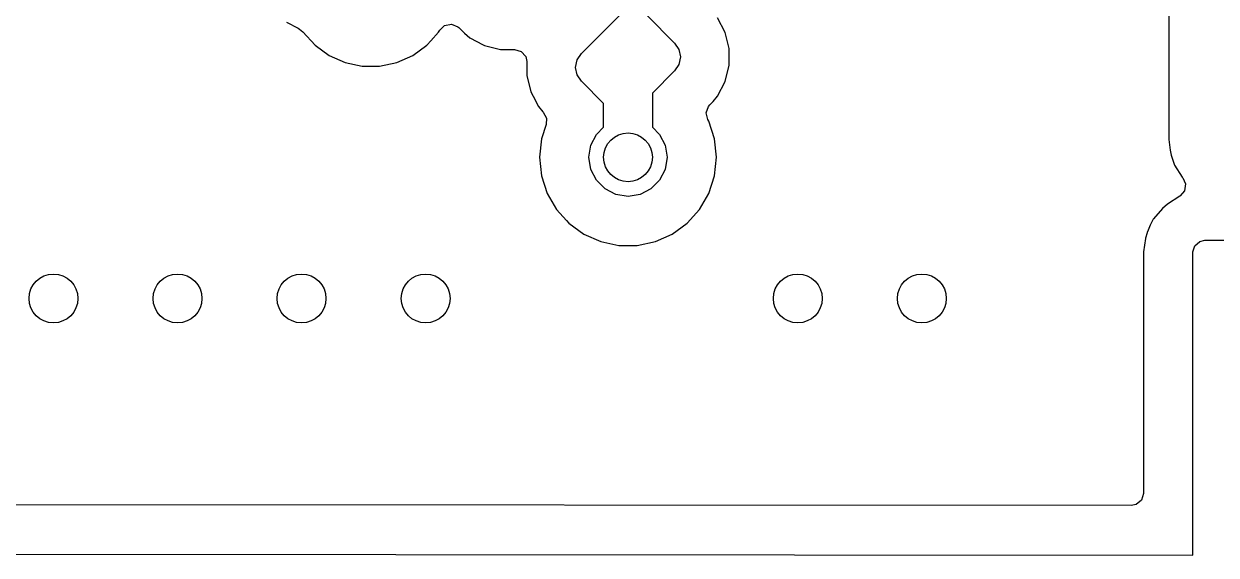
# Model space of a CAD drawing. Extents: x 70 to 224, y -154 to -54.
# Drawn here: x 168.05 to 180.26, y -112.07 to -106.64 of the extents above; entities that cross this region are included whole.
import ezdxf

# ---------------------------------------------------------------- set-up
doc = ezdxf.new("R2010")
doc.units = 0
doc.layers.add('BLACK', color=7, linetype='CONTINUOUS')

msp = doc.modelspace()

# ---------------------------------------------------------------- linework, layer by layer
at = {"layer": 'BLACK', "linetype": 'CONTINUOUS'}
for p, q in [((179.7745, -104.006498), (179.7745, -107.826)), ((170.73982, -106.625123), (170.858481, -106.687402)), ((172.309193, -106.7063), (172.35976, -106.658085)), ((172.35976, -106.658085), (172.428367, -106.644861)), ((172.428367, -106.644861), (172.493232, -106.670829)), ((172.493232, -106.670829), (172.504262, -106.680619)), ((173.759371, -106.945071), (174.14828, -106.556162)), ((174.431122, -106.556162), (174.713965, -106.839005)), ((175.232334, -106.730201), (175.153278, -106.579574)), ((170.858481, -106.687402), (170.873888, -106.695488)), ((170.873888, -106.695488), (170.907195, -106.724274)), ((170.907195, -106.724274), (170.908793, -106.722836)), ((170.908793, -106.722836), (171.032764, -106.860521)), ((172.21837, -106.814836), (172.296859, -106.727665)), ((172.296859, -106.727665), (172.309193, -106.7063)), ((172.504262, -106.680619), (172.561614, -106.737971)), ((172.561614, -106.737971), (172.616057, -106.783343)), ((172.616057, -106.783343), (172.752461, -106.854934)), ((175.273044, -106.89537), (175.232334, -106.730201)), ((171.032764, -106.860521), (171.032767, -106.860523)), ((171.032767, -106.860523), (171.03277, -106.860526)), ((171.03277, -106.860526), (171.177407, -106.965612)), ((172.032593, -106.965612), (172.17723, -106.860526)), ((172.17723, -106.860526), (172.180138, -106.857297)), ((172.180138, -106.857297), (172.21837, -106.814836)), ((172.752461, -106.854934), (172.766684, -106.862399)), ((172.766684, -106.862399), (172.931853, -106.903109)), ((172.931853, -106.903109), (173.076292, -106.903109)), ((173.076292, -106.903109), (173.143331, -106.922794)), ((174.713965, -106.839005), (174.75732, -106.903889)), ((174.75732, -106.903889), (174.772543, -106.980426)), ((175.273044, -107.065482), (175.273044, -106.89537)), ((171.177407, -106.965612), (171.340733, -107.038329)), ((171.340733, -107.038329), (171.515609, -107.0755)), ((171.694391, -107.0755), (171.869267, -107.038329)), ((171.869267, -107.038329), (172.032593, -106.965612)), ((173.143331, -106.922794), (173.189086, -106.975598)), ((173.189086, -106.975598), (173.200292, -107.027109)), ((173.200292, -107.027109), (173.200292, -107.171547)), ((173.700793, -107.086492), (173.716016, -107.009955)), ((173.716016, -107.009955), (173.759371, -106.945071)), ((174.772543, -106.980426), (174.75732, -107.056963)), ((171.515609, -107.0755), (171.51561, -107.0755)), ((171.51561, -107.0755), (171.694389, -107.0755)), ((171.694389, -107.0755), (171.694391, -107.0755)), ((173.716016, -107.163029), (173.700793, -107.086492)), ((173.759371, -107.227913), (173.716016, -107.163029)), ((174.713965, -107.121847), (174.486668, -107.349144)), ((174.75732, -107.056963), (174.713965, -107.121847)), ((175.232334, -107.230651), (175.273044, -107.065482)), ((173.200292, -107.171547), (173.241001, -107.336716)), ((173.986668, -107.45521), (173.759371, -107.227913)), ((175.153278, -107.381278), (175.232334, -107.230651)), ((173.241001, -107.336716), (173.264392, -107.381282)), ((173.264392, -107.381282), (173.320058, -107.487344)), ((174.486668, -107.349144), (174.486668, -107.697947)), ((175.107918, -107.435707), (175.153275, -107.381282)), ((175.153275, -107.38128), (175.153278, -107.381278)), ((175.153275, -107.381282), (175.153275, -107.38128)), ((173.320058, -107.487344), (173.36543, -107.541787)), ((173.986668, -107.697947), (173.986668, -107.45521)), ((175.036895, -107.552335), (175.059747, -107.486308)), ((175.059747, -107.486308), (175.073075, -107.470552)), ((175.073075, -107.470552), (175.107896, -107.435731)), ((175.107896, -107.43573), (175.107906, -107.435721)), ((175.107896, -107.435731), (175.107896, -107.43573)), ((175.107906, -107.435721), (175.107918, -107.435707)), ((173.36543, -107.541787), (173.36544, -107.541797)), ((173.36544, -107.541797), (173.368641, -107.544998)), ((173.368641, -107.544998), (173.402126, -107.606321)), ((173.402126, -107.606321), (173.398891, -107.670996)), ((175.053369, -107.620235), (175.036895, -107.552335)), ((175.063847, -107.638384), (175.053369, -107.620235)), ((175.122342, -107.818412), (175.063847, -107.638384)), ((173.398891, -107.670996), (173.350995, -107.818407)), ((173.856245, -107.883061), (173.913061, -107.771554)), ((173.913061, -107.771554), (173.986668, -107.697947)), ((174.486668, -107.697947), (174.560275, -107.771554)), ((174.560275, -107.771554), (174.617091, -107.883061)), ((173.350994, -107.818412), (173.331208, -108.006668)), ((173.350995, -107.818408), (173.350994, -107.818412)), ((173.350995, -107.818407), (173.350995, -107.818408)), ((173.836668, -108.006668), (173.856245, -107.883061)), ((174.617091, -107.883061), (174.636668, -108.006668)), ((175.142128, -108.006668), (175.122342, -107.818412)), ((179.7745, -107.826), (179.774501, -107.826009)), ((179.774501, -107.826009), (179.786052, -107.93345)), ((173.331208, -108.006668), (173.350994, -108.194924)), ((173.856245, -108.130275), (173.836668, -108.006668)), ((174.636668, -108.006668), (174.617091, -108.130275)), ((175.122342, -108.194924), (175.142128, -108.006668)), ((179.786052, -107.93345), (179.786054, -107.933462)), ((179.786054, -107.933462), (179.79726, -107.984972)), ((179.79726, -107.984972), (179.831383, -108.087497)), ((173.913061, -108.241782), (173.856245, -108.130275)), ((174.617091, -108.130275), (174.560275, -108.241782)), ((179.831383, -108.087497), (179.831386, -108.087503)), ((179.831386, -108.087503), (179.909171, -108.208537)), ((173.350994, -108.194924), (173.350995, -108.194927)), ((173.350995, -108.194927), (173.409486, -108.374945)), ((174.001554, -108.330275), (173.913061, -108.241782)), ((174.560275, -108.241782), (174.471782, -108.330275)), ((175.063847, -108.374952), (175.122342, -108.194924)), ((179.909171, -108.208537), (179.909173, -108.208541)), ((179.909173, -108.208541), (179.915401, -108.215728)), ((179.915401, -108.215728), (179.944426, -108.279284)), ((173.409486, -108.374945), (173.409489, -108.374952)), ((173.409489, -108.374952), (173.504135, -108.538884)), ((174.113061, -108.387091), (174.001554, -108.330275)), ((174.471782, -108.330275), (174.360275, -108.387091)), ((174.969201, -108.538884), (175.063847, -108.374952)), ((179.934482, -108.348443), (179.888727, -108.401247)), ((179.944426, -108.279284), (179.934482, -108.348443)), ((174.236668, -108.406668), (174.113061, -108.387091)), ((174.360275, -108.387091), (174.236668, -108.406668)), ((179.759498, -108.484023), (179.706689, -108.529783)), ((179.759502, -108.484021), (179.759498, -108.484023)), ((179.885498, -108.403047), (179.759502, -108.484021)), ((179.888727, -108.401247), (179.885498, -108.403047)), ((173.504135, -108.538884), (173.606584, -108.652665)), ((174.842539, -108.679556), (174.969201, -108.538884)), ((179.706689, -108.529783), (179.615372, -108.635166)), ((173.606584, -108.652665), (173.630797, -108.679556)), ((173.630797, -108.679556), (173.783933, -108.790816)), ((174.689398, -108.790819), (174.842539, -108.679556)), ((179.5836, -108.701735), (179.553605, -108.76741)), ((179.612468, -108.638522), (179.5836, -108.701733)), ((179.5836, -108.701733), (179.5836, -108.701735)), ((179.612474, -108.638511), (179.612468, -108.638522)), ((179.613217, -108.63748), (179.612474, -108.638511)), ((179.615372, -108.635166), (179.613217, -108.63748)), ((173.783933, -108.790816), (173.783938, -108.790819)), ((173.783938, -108.790819), (173.95686, -108.86781)), ((173.95686, -108.86781), (173.956865, -108.867812)), ((173.956865, -108.867812), (174.142022, -108.907168)), ((174.331314, -108.907168), (174.516471, -108.867812)), ((174.516471, -108.867812), (174.689398, -108.790819)), ((179.533016, -108.836434), (179.513276, -108.973735)), ((179.533017, -108.83643), (179.533016, -108.836434)), ((179.533018, -108.83642), (179.533017, -108.836427)), ((179.533017, -108.836427), (179.533017, -108.83643)), ((179.534217, -108.832339), (179.533018, -108.83642)), ((179.534219, -108.832332), (179.534217, -108.832339)), ((179.549797, -108.779283), (179.534219, -108.832332)), ((179.549801, -108.77927), (179.549797, -108.779283)), ((179.551763, -108.772586), (179.549801, -108.77927)), ((179.552547, -108.76962), (179.551763, -108.772586)), ((179.553605, -108.76741), (179.552547, -108.76962)), ((180.037725, -108.911811), (180.090529, -108.866056)), ((180.090529, -108.866056), (180.141526, -108.85495)), ((180.141526, -108.85495), (180.141985, -108.85485)), ((180.141985, -108.85485), (180.747209, -108.854606)), ((174.142022, -108.907168), (174.142023, -108.907168)), ((174.142023, -108.907168), (174.331312, -108.907168)), ((174.331312, -108.907168), (174.331314, -108.907168)), ((179.513276, -108.973735), (179.51254, -108.978851)), ((179.51254, -108.978851), (179.51254, -111.444932)), ((180.01804, -108.97885), (180.01995, -108.972341)), ((180.01804, -112.0749), (180.01804, -108.97885)), ((180.01995, -108.972341), (180.019951, -108.972339)), ((180.019951, -108.972339), (180.037725, -108.911811)), ((179.440051, -111.557726), (179.388448, -111.568932)), ((179.492855, -111.511971), (179.440051, -111.557726)), ((179.51254, -111.444932), (179.492855, -111.511971)), ((179.388448, -111.568932), (166.705198, -111.559528)), ((166.657131, -112.064993), (180.01804, -112.074901)), ((180.01804, -112.074901), (180.01804, -112.0749))]:
    msp.add_line(p, q, dxfattribs=at)
at = {"layer": 'BLACK'}
for centre in [(174.236668, -108.006668), (168.355, -109.45), (169.625, -109.45), (170.895, -109.45), (172.165, -109.45), (175.975, -109.45), (177.245, -109.45)]:
    msp.add_circle(centre, 0.25, dxfattribs=at)

doc.saveas('drawing.dxf')
